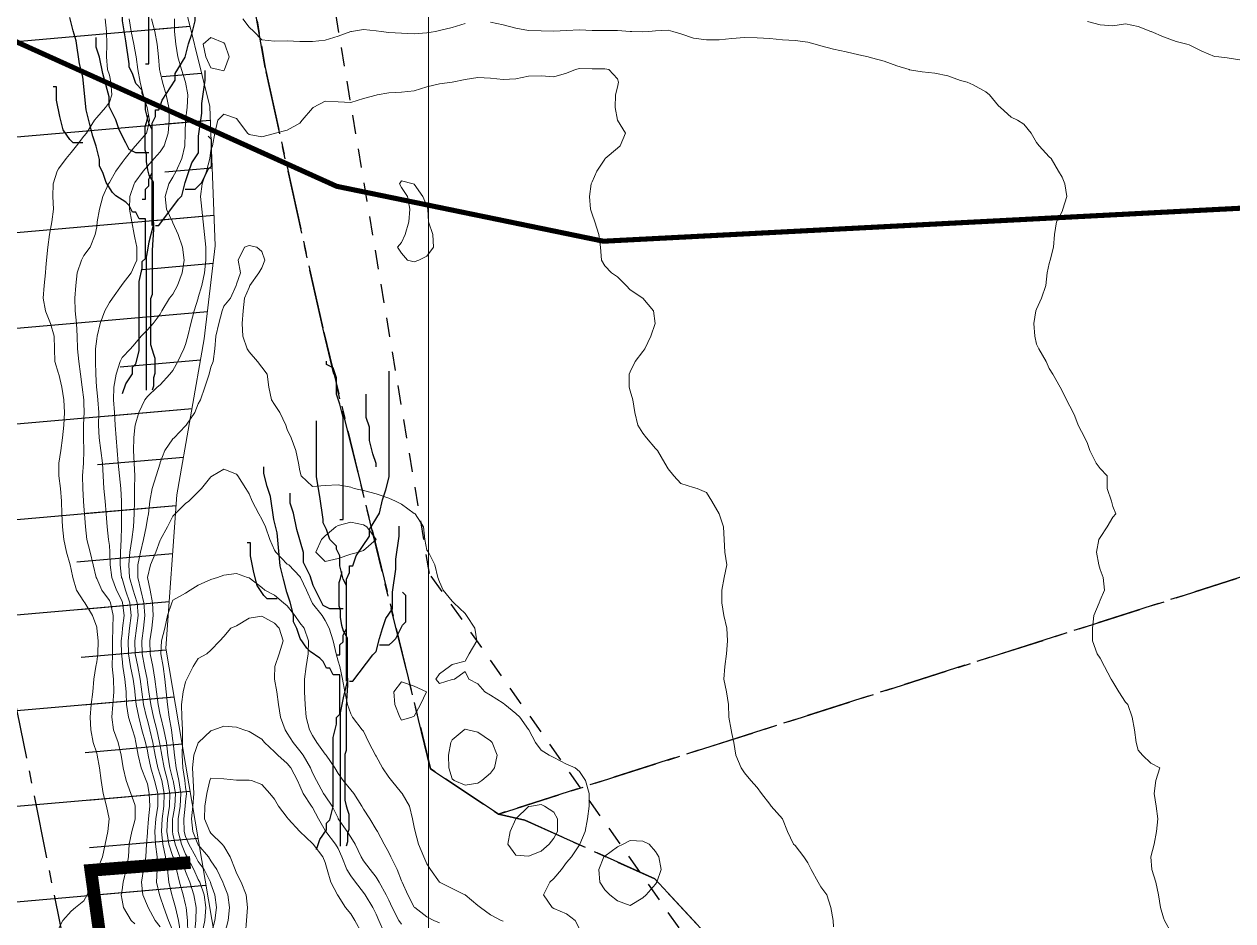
# Model space of a CAD drawing. Header units: centimetres. Extents: x 0 to 642158, y -847 to 649707.
# Drawn here: x 617150.9 to 617198.47, y 621043.23 to 621078.54 of the extents above; entities that cross this region are included whole.
import ezdxf

# ---------------------------------------------------------------- set-up
doc = ezdxf.new("R2010")
doc.units = ezdxf.units.CM
doc.header["$MEASUREMENT"] = 0
doc.linetypes.add('CENTERX2', pattern=[4, 2.5, -0.5, 0.5, -0.5])
doc.linetypes.add('JIS_02_0.7', pattern=[1.35, 0.75, -0.6])
for name, color, linetype, lineweight in [('MEV_environnement_V', 7, 'Continuous', 20), ('MEV_grille', 254, 'Continuous', 9), ('MEV_layout inondation', 5, 'Continuous', 15), ('MEV_schema paysager_V', 7, 'Continuous', 20), ('MEV_vegetal_V', 7, 'Continuous', 25), ('WAL_parcellaire agricole', 7, 'JIS_02_0.7', 25), ('WAL_topographie 0.5', 253, 'Continuous', 20)]:
    doc.layers.add(name, color=color, linetype=linetype, lineweight=lineweight)
doc.layers.add('MEV_schema paysager_Ha', color=7, linetype='Continuous', lineweight=25, transparency=0.13)
doc.layers.add('SPW_parcellaire cadastral', color=7, linetype='CENTERX2', lineweight=25, true_color=0xff0542)
picture_1 = doc.add_image_def('image2.png', size_in_pixel=(6614, 11023))

# ---------------------------------------------------------------- blocks, each defined once
blk = doc.blocks.new('legende vegetal')
at = {"layer": 'MEV_vegetal_V'}
for points in [[(617155.578, 621076.785), (617155.708, 621076.785), (617155.708, 621080.811), (617155.578, 621081.33), (617155.449, 621081.72), (617155.449, 621082.369), (617155.319, 621082.759), (617155.059, 621082.889), (617155.059, 621083.019)], [(617155.449, 621071.459), (617155.578, 621071.459), (617155.578, 621071.849), (617155.708, 621071.979), (617155.708, 621072.238), (617155.839, 621072.499), (617155.839, 621074.447), (617155.968, 621074.706), (617155.968, 621074.966), (617156.098, 621074.966), (617156.228, 621075.356), (617156.748, 621076.135), (617156.748, 621076.395), (617157.138, 621077.044), (617157.268, 621077.564), (617157.397, 621077.954), (617157.527, 621078.473), (617157.527, 621082.629)], [(617155.839, 621070.42), (617155.839, 621074.187), (617155.708, 621074.447), (617155.578, 621074.966), (617155.578, 621075.356), (617155.449, 621075.616), (617155.449, 621075.745), (617155.188, 621076.005), (617155.059, 621076.395), (617154.929, 621076.655), (617154.929, 621076.785), (617154.799, 621077.693), (617154.669, 621078.473), (617154.669, 621080.681)], [(617154.669, 621063.796), (617154.799, 621064.186), (617155.059, 621064.576), (617155.059, 621064.835), (617155.188, 621064.965), (617155.319, 621065.485), (617155.319, 621068.212), (617155.449, 621068.732), (617155.449, 621068.992), (617155.578, 621069.121), (617155.578, 621070.68), (617155.319, 621070.68), (617155.188, 621070.94), (617155.059, 621070.94), (617154.929, 621071.2), (617154.799, 621071.33), (617154.409, 621071.589), (617154.279, 621071.719), (617154.02, 621072.109), (617153.889, 621072.499), (617153.759, 621072.758), (617153.759, 621073.018), (617153.63, 621073.537), (617153.5, 621073.927), (617153.369, 621074.447), (617153.24, 621074.966), (617153.11, 621076.265), (617152.98, 621076.785), (617152.85, 621077.693), (617152.72, 621078.083), (617152.59, 621078.603)], [(617155.708, 621073.278), (617155.188, 621073.278), (617154.929, 621073.407), (617154.799, 621073.667), (617154.539, 621074.187), (617154.409, 621074.576), (617154.149, 621075.096), (617154.149, 621075.486), (617153.889, 621076.395), (617153.759, 621077.044), (617153.63, 621077.434), (617153.63, 621077.824)], [(617155.968, 621070.42), (617156.098, 621070.42), (617156.878, 621071.459), (617157.007, 621071.589), (617157.138, 621072.109), (617157.268, 621072.499), (617157.397, 621072.888), (617157.658, 621073.278), (617157.658, 621073.927), (617157.787, 621074.836), (617157.787, 621075.226), (617157.917, 621076.135), (617157.917, 621076.525)], [(617153.11, 621073.667), (617152.72, 621073.667), (617152.59, 621073.797), (617152.33, 621074.187), (617152.201, 621074.706), (617152.07, 621075.356), (617152.07, 621075.875), (617151.94, 621075.875)], [(617155.612, 621063.931), (617155.612, 621069.173), (617155.667, 621069.446), (617155.722, 621069.773), (617155.886, 621070.429), (617155.886, 621072.121), (617155.722, 621072.394), (617155.667, 621072.612), (617155.612, 621072.94), (617155.612, 621073.213), (617155.558, 621073.377), (617155.558, 621074.305), (617155.612, 621074.469), (617155.667, 621074.687), (617155.667, 621074.742)], [(617157.138, 621071.849), (617157.527, 621071.849), (617157.658, 621071.979), (617157.787, 621072.109), (617158.047, 621072.628), (617158.177, 621072.758), (617158.177, 621073.797), (617158.047, 621073.927)], [(617155.886, 621070.538), (617155.886, 621070.265), (617155.831, 621069.446), (617155.831, 621067.699), (617155.776, 621067.535), (617155.776, 621065.733), (617155.831, 621065.515), (617155.886, 621065.351), (617155.94, 621065.187), (617155.94, 621064.587), (617155.886, 621064.423), (617155.886, 621064.095), (617155.831, 621063.931)], [(617163.22, 621058.835), (617163.35, 621058.835), (617163.35, 621062.861), (617163.22, 621063.38), (617163.09, 621063.77), (617163.09, 621064.419), (617162.96, 621064.809), (617162.7, 621064.939), (617162.7, 621065.069)], [(617163.09, 621053.509), (617163.22, 621053.509), (617163.22, 621053.899), (617163.35, 621054.029), (617163.35, 621054.289), (617163.48, 621054.549), (617163.48, 621056.497), (617163.609, 621056.756), (617163.609, 621057.016), (617163.739, 621057.016), (617163.87, 621057.406), (617164.389, 621058.185), (617164.389, 621058.445), (617164.779, 621059.094), (617164.909, 621059.614), (617165.039, 621060.004), (617165.169, 621060.523), (617165.169, 621064.679)], [(617164.649, 621060.912), (617164.649, 621061.042), (617164.519, 621061.432), (617164.389, 621061.952), (617164.389, 621062.471), (617164.259, 621062.861), (617164.259, 621063.77)], [(617163.48, 621052.47), (617163.48, 621056.237), (617163.35, 621056.497), (617163.22, 621057.016), (617163.22, 621057.406), (617163.09, 621057.666), (617163.09, 621057.795), (617162.83, 621058.055), (617162.7, 621058.445), (617162.57, 621058.705), (617162.57, 621058.835), (617162.44, 621059.744), (617162.31, 621060.523), (617162.31, 621062.731)], [(617162.31, 621045.846), (617162.44, 621046.236), (617162.7, 621046.626), (617162.7, 621046.886), (617162.83, 621047.015), (617162.96, 621047.535), (617162.96, 621050.262), (617163.09, 621050.782), (617163.09, 621051.042), (617163.22, 621051.172), (617163.22, 621052.73), (617162.96, 621052.73), (617162.83, 621052.99), (617162.7, 621052.99), (617162.57, 621053.25), (617162.44, 621053.38), (617162.051, 621053.639), (617161.92, 621053.769), (617161.661, 621054.159), (617161.531, 621054.549), (617161.4, 621054.808), (617161.4, 621055.068), (617161.271, 621055.587), (617161.141, 621055.977), (617161.011, 621056.497), (617160.881, 621057.016), (617160.751, 621058.315), (617160.621, 621058.835), (617160.491, 621059.744), (617160.361, 621060.133), (617160.232, 621060.653), (617160.232, 621060.912)], [(617163.35, 621055.328), (617162.83, 621055.328), (617162.57, 621055.458), (617162.44, 621055.717), (617162.18, 621056.237), (617162.051, 621056.626), (617161.79, 621057.146), (617161.79, 621057.536), (617161.531, 621058.445), (617161.4, 621059.094), (617161.271, 621059.484), (617161.271, 621059.874)], [(617163.609, 621052.47), (617163.739, 621052.47), (617164.519, 621053.509), (617164.649, 621053.639), (617164.779, 621054.159), (617164.909, 621054.549), (617165.039, 621054.938), (617165.299, 621055.328), (617165.299, 621055.977), (617165.428, 621056.886), (617165.428, 621057.276), (617165.558, 621058.185), (617165.558, 621058.575)], [(617160.751, 621055.717), (617160.361, 621055.717), (617160.232, 621055.847), (617159.971, 621056.237), (617159.842, 621056.756), (617159.712, 621057.406), (617159.712, 621057.925), (617159.581, 621057.925)], [(617163.253, 621045.982), (617163.253, 621051.223), (617163.308, 621051.496), (617163.363, 621051.824), (617163.527, 621052.479), (617163.527, 621054.171), (617163.363, 621054.444), (617163.308, 621054.663), (617163.253, 621054.99), (617163.253, 621055.263), (617163.199, 621055.427), (617163.199, 621056.355), (617163.253, 621056.519), (617163.308, 621056.737), (617163.308, 621056.792)], [(617164.779, 621053.899), (617165.169, 621053.899), (617165.299, 621054.029), (617165.428, 621054.159), (617165.689, 621054.678), (617165.818, 621054.808), (617165.818, 621055.847), (617165.689, 621055.977)], [(617163.527, 621052.588), (617163.527, 621052.315), (617163.472, 621051.496), (617163.472, 621049.749), (617163.418, 621049.585), (617163.418, 621047.783), (617163.472, 621047.565), (617163.527, 621047.401), (617163.581, 621047.237), (617163.581, 621046.637), (617163.527, 621046.473), (617163.527, 621046.145), (617163.472, 621045.982)]]:
    blk.add_lwpolyline(points, dxfattribs=at)
blk = doc.blocks.new('*U112')
at = {"layer": 'MEV_grille', "transparency": 33554687}
blk.add_lwpolyline([(0, 1825.476), (0, -1825.476)], dxfattribs=at)
blk = doc.blocks.new('*U113')
at = {"layer": 'MEV_grille', "color": 0, "linetype": 'ByBlock', "lineweight": -2, "transparency": 16777216}
blk.add_blockref('*U112', (1800, 0), dxfattribs=at)

msp = doc.modelspace()

# ---------------------------------------------------------------- hatches: boundary and pattern name
at = {"layer": 'MEV_schema paysager_Ha', "transparency": 33554687}
h = msp.add_hatch(dxfattribs=at)
h.set_pattern_fill('ANSI31', color=60, scale=30, angle=320)
h.paths.add_polyline_path([(617169.617, 620973.194), (617165.143, 620997.552), (617163.049, 621011.729), (617162.573, 621023.432), (617161.336, 621028.189), (617160.67, 621031.995), (617159.432, 621036.467), (617156.475, 621053.969), (617156.906, 621060.001), (617157.984, 621066.14), (617158.414, 621069.802), (617158.199, 621075.295), (617157.014, 621080.142), (617155.505, 621084.988), (617154.751, 621088.973), (617151.842, 621094.789), (617149.148, 621099.205), (617146.994, 621101.252), (617145.377, 621102.544), (617143.546, 621103.621), (617141.391, 621107.391), (617140.307, 621121.334), (617138.581, 621134.515), (617137.596, 621148.681), (617137.947, 621158.301), (617138.342, 621166.601), (617137.255, 621176.482), (617136.069, 621187.153), (617134.618, 621206.801), (617133.841, 621215.056), (617132.235, 621238.569), (617131.105, 621276.162), (617130.662, 621320.72), (617129.383, 621365.826), (617128.171, 621391.821), (617126.408, 621441.701), (617124.527, 621449.888), (617124.527, 621453.399), (617124.884, 621455.482), (617126.075, 621456.85), (617127.265, 621458.873), (617127.265, 621461.254), (617125.649, 621473.672), (617125.524, 621482.896), (617125.025, 621497.979), (617124.776, 621519.544), (617124.92, 621540.094), (617125.983, 621565.584), (617126.337, 621580.453), (617126.163, 621598.374), (617127.186, 621608.874), (617130.532, 621615.192), (617131.834, 621617.887), (617134.298, 621627.22), (617135.042, 621631.96), (617135.135, 621640.047), (617136.158, 621649.713), (617136.911, 621670.5), (617129.26, 621649.205), (617124.61, 621628.36), (617120.259, 621606.016), (617117.259, 621583.371), (617115.237, 621541.083), (617114.562, 621520.401), (617115.536, 621487.717), (617112.094, 621474.528), (617111.291, 621462.83), (617115.078, 621434.173), (617114.685, 621412.686), (617116.517, 621383.817), (617118.213, 621359.713), (617121.633, 621297.519), (617122.293, 621280.379), (617124.809, 621252.783), (617126.661, 621222.595), (617125.403, 621211.007), (617126.795, 621190.875), (617128.52, 621169.158), (617130.485, 621161.793), (617131.444, 621155.186), (617130.649, 621150.827), (617132.125, 621142.753), (617132.79, 621125.456), (617134.954, 621111.319), (617137.702, 621098.468), (617139.749, 621087.381), (617141.795, 621083.246), (617143.417, 621082.42), (617144.557, 621081.575), (617145.493, 621080.194), (617145.463, 621077.083), (617144.023, 621074.463), (617144.278, 621071.03), (617145.295, 621066.579), (617147.455, 621053.531), (617147.76, 621048.137), (617148.575, 621044.067), (617151.222, 621037.452), (617151.12, 621031.956), (617151.633, 621023.148), (617154.427, 621011.658), (617158.897, 620988.919), (617162.537, 620970.568), (617168.729, 620939.186), (617182.921, 620879.156), (617188.263, 620855.446), (617193.71, 620854.003), (617187.498, 620892.108), (617176.811, 620939.879)])
h = msp.add_hatch(dxfattribs=at)
h.set_pattern_fill('ANSI31', color=60, scale=15, angle=320)
h.paths.add_polyline_path([(617169.617, 620973.194), (617165.143, 620997.552), (617163.049, 621011.729), (617162.573, 621023.432), (617161.336, 621028.189), (617160.67, 621031.995), (617159.432, 621036.467), (617156.475, 621053.969), (617156.906, 621060.001), (617157.984, 621066.14), (617158.414, 621069.802), (617158.199, 621075.295), (617157.014, 621080.142), (617155.505, 621084.988), (617154.751, 621088.973), (617151.842, 621094.789), (617149.148, 621099.205), (617146.994, 621101.252), (617145.377, 621102.544), (617143.546, 621103.621), (617141.391, 621107.391), (617140.307, 621121.334), (617138.581, 621134.515), (617137.596, 621148.681), (617137.947, 621158.301), (617138.342, 621166.601), (617137.255, 621176.482), (617136.069, 621187.153), (617134.618, 621206.801), (617133.841, 621215.056), (617132.235, 621238.569), (617131.105, 621276.162), (617130.662, 621320.72), (617129.383, 621365.826), (617128.171, 621391.821), (617126.408, 621441.701), (617124.527, 621449.888), (617124.527, 621453.399), (617124.884, 621455.482), (617126.075, 621456.85), (617127.265, 621458.873), (617127.265, 621461.254), (617125.649, 621473.672), (617125.524, 621482.896), (617125.025, 621497.979), (617124.776, 621519.544), (617124.92, 621540.094), (617125.983, 621565.584), (617126.337, 621580.453), (617126.163, 621598.374), (617127.186, 621608.874), (617130.532, 621615.192), (617131.834, 621617.887), (617134.298, 621627.22), (617135.042, 621631.96), (617135.135, 621640.047), (617136.158, 621649.713), (617136.911, 621670.5), (617132.957, 621648.368), (617129.989, 621627.895), (617123.162, 621605.493), (617122.123, 621583.834), (617121.418, 621540.656), (617120.578, 621519.454), (617120.8, 621487.646), (617120.576, 621474.663), (617119.681, 621463.134), (617121.439, 621434.424), (617121.208, 621413.2), (617123.756, 621383.971), (617124.633, 621359.105), (617126.907, 621297.599), (617127.217, 621280.099), (617128.476, 621252.652), (617130.286, 621222.294), (617130.788, 621212.114), (617133.595, 621189.8), (617133.864, 621168.997), (617134.545, 621163.04), (617136.407, 621155.367), (617136.033, 621153.22), (617137.061, 621150.231), (617136.705, 621143.134), (617138.509, 621125.82), (617138.985, 621114.157), (617141.16, 621102.299), (617147.01, 621090.064), (617151.616, 621087.22), (617153.107, 621084.646), (617154.311, 621082.965), (617155.38, 621081.272), (617156.272, 621077.352), (617156.539, 621073.164), (617152.956, 621057.576), (617153.92, 621035.982), (617159.694, 621019.068), (617160.419, 620997.657), (617177.679, 620920.157), (617193.56, 620854.923), (617187.498, 620892.108)])

# ---------------------------------------------------------------- linework, layer by layer
at = {"layer": 'MEV_environnement_V', "const_width": 0.5}
msp.add_lwpolyline([(617157.443, 621045.529), (617153.52, 621045.219), (617155.585, 621030.256), (617160.953, 621030.875)], dxfattribs=at)
at = {"layer": 'MEV_layout inondation', "const_width": 0.2}
msp.add_lwpolyline([(616805.513, 621043.508), (616905.775, 621054.403), (616926.218, 621056.194), (617038.256, 621081.755), (617058.189, 621088.219), (617087.251, 621091.263), (617092.888, 621091.636), (617110.876, 621087.3), (617135.893, 621084.476), (617163.198, 621072.152), (617173.701, 621069.99), (617233.162, 621073.07), (617279.62, 621037.923)], dxfattribs=at)
at = {"layer": 'MEV_schema paysager_V', "color": 7, "true_color": 0xffffff}
msp.add_lwpolyline([(617169.617, 620973.194), (617165.143, 620997.552), (617163.049, 621011.729), (617162.573, 621023.432), (617161.336, 621028.189), (617160.67, 621031.995), (617159.432, 621036.467), (617156.475, 621053.969), (617156.906, 621060.001), (617157.984, 621066.14), (617158.414, 621069.802), (617158.199, 621075.295), (617157.014, 621080.142), (617155.505, 621084.988), (617154.751, 621088.973), (617151.842, 621094.789), (617149.148, 621099.205), (617146.994, 621101.252), (617145.377, 621102.544), (617143.546, 621103.621), (617141.391, 621107.391), (617140.307, 621121.334), (617138.581, 621134.515)], dxfattribs=at)
at = {"layer": 'SPW_parcellaire cadastral'}
for points in [[(617241.275, 621070.317), (617169.567, 621047.434), (617166.894, 621049.214), (617162.686, 621066.403), (617160.38, 621076.829), (617156.839, 621097.39), (617148.682, 621109.262), (617140.291, 621148.374), (617133.725, 621215.689), (617201.035, 621235.28), (617206.182, 621236.778), (617209.847, 621217.085), (617219.866, 621163.255), (617220.777, 621158.785), (617223.168, 621146.016), (617230.543, 621107.747), (617231.474, 621096.827), (617231.832, 621092.068), (617237.43, 621089.618), (617241.275, 621070.317)], [(617167.025, 621022.532), (617157.998, 621018.267), (617152.584, 621041.787), (617140.914, 621099.632), (617134.675, 621146.597), (617140.291, 621148.374), (617148.682, 621109.262), (617156.839, 621097.39), (617160.38, 621076.829), (617162.686, 621066.403), (617166.894, 621049.214), (617169.567, 621047.434), (617170.605, 621047.194), (617175.726, 621044.879), (617177.873, 621042.565), (617179.433, 621040.006), (617180.083, 621036.101), (617176.672, 621027.88), (617167.025, 621022.532)], [(617241.275, 621070.317), (617280.13, 620882.72), (617280.432, 620881.446), (617281.442, 620877.166), (617193.589, 620834.551), (617195.609, 620842.354), (617187.498, 620892.108), (617169.495, 620968.06), (617157.998, 621018.267), (617167.025, 621022.532), (617176.672, 621027.88), (617180.083, 621036.101), (617179.433, 621040.006), (617177.873, 621042.565), (617175.726, 621044.879), (617170.605, 621047.194), (617169.567, 621047.434), (617241.275, 621070.317)]]:
    msp.add_lwpolyline(points, dxfattribs=at)
at = {"layer": 'WAL_parcellaire agricole'}
msp.add_lwpolyline([(617162.989, 621080), (617224.114, 621083.582), (617235.553, 621081.796), (617243.404, 621078.126), (617246.13, 621076.604), (617241.847, 621073.918), (617239.848, 621067.418), (617278.187, 620880.011), (617223.873, 620853.918), (617197.875, 620841.915), (617191.536, 620886.581), (617200.368, 620901.915), (617203.699, 620913.915), (617198.198, 620922.414), (617191.865, 620924.08), (617188.697, 620939.413), (617176.811, 620939.879), (617163.873, 621009.697), (617170.861, 621017.803), (617179.796, 621028.171), (617179.795, 621038.537), (617166.85, 621056.909), (617162.989, 621080)], dxfattribs=at)
at = {"layer": 'WAL_topographie 0.5'}
for points in [[(617152.25, 621042.92), (617152.415, 621043.25), (617152.75, 621043.614), (617152.91, 621043.75), (617153.25, 621044.023), (617153.376, 621044.25), (617153.568, 621044.75), (617153.75, 621045.159), (617153.781, 621045.25), (617153.974, 621045.75), (617154.087, 621046.25), (617154.184, 621046.75), (617154.238, 621047.25), (617154.135, 621047.75), (617154.005, 621048.25), (617153.931, 621048.75), (617153.861, 621049.25), (617153.77, 621049.75), (617153.75, 621049.827), (617153.615, 621050.25), (617153.514, 621050.75), (617153.496, 621051.25), (617153.537, 621051.75), (617153.597, 621052.25), (617153.644, 621052.75), (617153.712, 621053.25), (617153.75, 621053.424), (617153.789, 621053.75), (617153.806, 621054.25), (617153.758, 621054.75), (617153.75, 621054.79), (617153.589, 621055.25), (617153.29, 621055.75), (617153.25, 621055.809), (617152.96, 621056.25), (617152.813, 621056.75), (617152.75, 621057.068), (617152.707, 621057.25), (617152.565, 621057.75), (617152.46, 621058.25), (617152.399, 621058.75), (617152.376, 621059.25), (617152.369, 621059.75), (617152.322, 621060.25), (617152.262, 621060.75), (617152.259, 621061.25), (617152.333, 621061.75), (617152.41, 621062.25), (617152.451, 621062.75), (617152.477, 621063.25), (617152.458, 621063.75), (617152.38, 621064.25), (617152.257, 621064.75), (617152.25, 621064.783), (617152.107, 621065.25), (617152.088, 621065.75), (617152.075, 621066.25), (617151.935, 621066.75), (617151.75, 621067.21), (617151.732, 621067.25), (617151.65, 621067.75), (617151.683, 621068.25), (617151.736, 621068.75), (617151.75, 621068.95), (617151.77, 621069.25), (617151.821, 621069.75), (617151.889, 621070.25), (617151.98, 621070.75), (617152.049, 621071.25), (617152.024, 621071.75), (617152.037, 621072.25), (617152.194, 621072.75), (617152.25, 621072.838), (617152.547, 621073.25), (617152.75, 621073.482), (617152.96, 621073.75), (617153.25, 621074.125), (617153.344, 621074.25), (617153.661, 621074.75), (617153.75, 621074.859), (617154.103, 621075.25), (617154.25, 621075.462), (617154.345, 621075.75), (617154.305, 621076.25), (617154.25, 621076.523), (617154.182, 621076.75), (617154.143, 621077.25), (617154.155, 621077.75), (617154.142, 621078.25), (617154.086, 621078.75)], [(617155.25, 621043.111), (617155.107, 621043.25), (617154.804, 621043.75), (617154.75, 621044.043), (617154.713, 621044.25), (617154.75, 621044.451), (617154.792, 621044.75), (617154.916, 621045.25), (617155, 621045.75), (617155.034, 621046.25), (617155.13, 621046.75), (617155.25, 621047.182), (617155.262, 621047.25), (617155.261, 621047.75), (617155.25, 621047.805), (617155.095, 621048.25), (617154.907, 621048.75), (617154.79, 621049.25), (617154.75, 621049.508), (617154.714, 621049.75), (617154.593, 621050.25), (617154.415, 621050.75), (617154.344, 621051.25), (617154.384, 621051.75), (617154.427, 621052.25), (617154.406, 621052.75), (617154.366, 621053.25), (617154.368, 621053.75), (617154.372, 621054.25), (617154.386, 621054.75), (617154.4, 621055.25), (617154.29, 621055.75), (617154.25, 621055.838), (617153.952, 621056.25), (617153.75, 621056.711), (617153.731, 621056.75), (617153.617, 621057.25), (617153.495, 621057.75), (617153.365, 621058.25), (617153.313, 621058.75), (617153.277, 621059.25), (617153.25, 621059.558), (617153.234, 621059.75), (617153.201, 621060.25), (617153.194, 621060.75), (617153.23, 621061.25), (617153.245, 621061.75), (617153.225, 621062.25), (617153.232, 621062.75), (617153.25, 621063.018), (617153.263, 621063.25), (617153.25, 621063.63), (617153.245, 621063.75), (617153.174, 621064.25), (617153.114, 621064.75), (617153.045, 621065.25), (617152.995, 621065.75), (617152.983, 621066.25), (617152.954, 621066.75), (617152.899, 621067.25), (617152.893, 621067.75), (617152.935, 621068.25), (617152.988, 621068.75), (617153.156, 621069.25), (617153.25, 621069.424), (617153.489, 621069.75), (617153.695, 621070.25), (617153.75, 621070.563), (617153.775, 621070.75), (617153.86, 621071.25), (617153.997, 621071.75), (617154.216, 621072.25), (617154.25, 621072.301), (617154.499, 621072.75), (617154.75, 621073.093), (617154.867, 621073.25), (617155.25, 621073.715), (617155.283, 621073.75), (617155.706, 621074.25), (617155.75, 621074.389), (617155.823, 621074.75), (617155.75, 621075.172), (617155.732, 621075.25), (617155.581, 621075.75), (617155.462, 621076.25), (617155.373, 621076.75), (617155.298, 621077.25), (617155.25, 621077.528), (617155.21, 621077.75), (617155.113, 621078.25), (617155.034, 621078.75)], [(617156.25, 621042.991), (617156.05, 621043.25), (617155.774, 621043.75), (617155.75, 621043.815), (617155.564, 621044.25), (617155.514, 621044.75), (617155.588, 621045.25), (617155.684, 621045.75), (617155.715, 621046.25), (617155.75, 621046.691), (617155.752, 621046.75), (617155.796, 621047.25), (617155.839, 621047.75), (617155.822, 621048.25), (617155.75, 621048.62), (617155.701, 621048.75), (617155.504, 621049.25), (617155.382, 621049.75), (617155.294, 621050.25), (617155.25, 621050.467), (617155.154, 621050.75), (617154.998, 621051.25), (617154.926, 621051.75), (617154.907, 621052.25), (617154.863, 621052.75), (617154.779, 621053.25), (617154.75, 621053.541), (617154.725, 621053.75), (617154.716, 621054.25), (617154.75, 621054.538), (617154.77, 621054.75), (617154.827, 621055.25), (617154.77, 621055.75), (617154.75, 621055.811), (617154.525, 621056.25), (617154.341, 621056.75), (617154.285, 621057.25), (617154.269, 621057.75), (617154.25, 621058.007), (617154.218, 621058.25), (617154.161, 621058.75), (617154.125, 621059.25), (617154.078, 621059.75), (617154.034, 621060.25), (617154.01, 621060.75), (617153.98, 621061.25), (617153.919, 621061.75), (617153.845, 621062.25), (617153.822, 621062.75), (617153.83, 621063.25), (617153.797, 621063.75), (617153.75, 621064.152), (617153.739, 621064.25), (617153.713, 621064.75), (617153.7, 621065.25), (617153.704, 621065.75), (617153.75, 621066.142), (617153.77, 621066.25), (617153.887, 621066.75), (617154.071, 621067.25), (617154.25, 621067.582), (617154.376, 621067.75), (617154.723, 621068.25), (617154.75, 621068.283), (617155.102, 621068.75), (617155.25, 621069.079), (617155.327, 621069.25), (617155.331, 621069.75), (617155.25, 621070.117), (617155.229, 621070.25), (617155.129, 621070.75), (617155.045, 621071.25), (617155.058, 621071.75), (617155.22, 621072.25), (617155.25, 621072.299), (617155.583, 621072.75), (617155.75, 621072.948), (617156.015, 621073.25), (617156.25, 621073.511), (617156.403, 621073.75), (617156.562, 621074.25), (617156.6, 621074.75), (617156.586, 621075.25), (617156.49, 621075.75), (617156.342, 621076.25), (617156.25, 621076.645), (617156.227, 621076.75), (617156.179, 621077.25), (617156.132, 621077.75), (617156.036, 621078.25), (617155.907, 621078.75)], [(617156.75, 621042.843), (617156.58, 621043.25), (617156.389, 621043.75), (617156.25, 621044.178), (617156.22, 621044.25), (617156.106, 621044.75), (617156.128, 621045.25), (617156.131, 621045.75), (617156.061, 621046.25), (617156.033, 621046.75), (617156.078, 621047.25), (617156.154, 621047.75), (617156.155, 621048.25), (617156.028, 621048.75), (617155.888, 621049.25), (617155.783, 621049.75), (617155.75, 621049.925), (617155.666, 621050.25), (617155.533, 621050.75), (617155.403, 621051.25), (617155.304, 621051.75), (617155.254, 621052.25), (617155.25, 621052.289), (617155.192, 621052.75), (617155.079, 621053.25), (617154.999, 621053.75), (617154.987, 621054.25), (617155.047, 621054.75), (617155.113, 621055.25), (617155.057, 621055.75), (617154.891, 621056.25), (617154.75, 621056.71), (617154.733, 621056.75), (617154.671, 621057.25), (617154.688, 621057.75), (617154.713, 621058.25), (617154.729, 621058.75), (617154.733, 621059.25), (617154.723, 621059.75), (617154.697, 621060.25), (617154.654, 621060.75), (617154.598, 621061.25), (617154.551, 621061.75), (617154.511, 621062.25), (617154.48, 621062.75), (617154.448, 621063.25), (617154.414, 621063.75), (617154.43, 621064.25), (617154.521, 621064.75), (617154.676, 621065.25), (617154.75, 621065.412), (617155.081, 621065.75), (617155.25, 621065.953), (617155.507, 621066.25), (617155.75, 621066.502), (617155.979, 621066.75), (617156.25, 621067.115), (617156.32, 621067.25), (617156.616, 621067.75), (617156.75, 621067.91), (617156.932, 621068.25), (617157.113, 621068.75), (617157.193, 621069.25), (617157.131, 621069.75), (617156.952, 621070.25), (617156.75, 621070.72), (617156.733, 621070.75), (617156.504, 621071.25), (617156.446, 621071.75), (617156.588, 621072.25), (617156.75, 621072.514), (617156.873, 621072.75), (617157.107, 621073.25), (617157.216, 621073.75), (617157.234, 621074.25), (617157.249, 621074.75), (617157.25, 621074.759), (617157.31, 621075.25), (617157.334, 621075.75), (617157.25, 621076.25), (617157.25, 621076.25), (617157.089, 621076.75), (617156.951, 621077.25), (617156.86, 621077.75), (617156.815, 621078.25), (617156.818, 621078.75)], [(617159.507, 621078.75), (617159.75, 621078.415), (617159.931, 621078.25), (617160.25, 621077.925), (617160.75, 621077.863), (617161.25, 621077.884), (617161.75, 621077.849), (617162.25, 621077.849), (617162.75, 621077.9), (617163.25, 621078.062), (617163.75, 621078.245), (617163.781, 621078.25), (617164.25, 621078.329), (617164.75, 621078.278), (617164.95, 621078.25), (617165.25, 621078.211), (617165.75, 621078.182), (617166.25, 621078.161), (617166.75, 621078.189), (617167.083, 621078.25), (617167.25, 621078.283), (617167.75, 621078.407), (617168.25, 621078.559)], [(617169.25, 621078.616), (617169.75, 621078.511), (617170.25, 621078.373), (617170.75, 621078.291), (617171.25, 621078.272), (617171.75, 621078.259), (617172.25, 621078.291), (617172.75, 621078.308), (617173.25, 621078.291), (617173.75, 621078.289), (617174.25, 621078.281), (617174.75, 621078.253), (617174.821, 621078.25), (617175.25, 621078.233), (617175.481, 621078.25), (617175.75, 621078.27), (617176.25, 621078.294), (617176.436, 621078.25), (617176.75, 621078.161), (617177.25, 621077.98), (617177.75, 621077.915), (617178.25, 621077.921), (617178.75, 621077.973), (617179.25, 621078.015), (617179.75, 621078.003), (617180.25, 621077.97), (617180.75, 621077.924), (617181.25, 621077.889), (617181.75, 621077.824), (617182.027, 621077.75), (617182.25, 621077.682), (617182.75, 621077.549), (617183.25, 621077.444), (617183.75, 621077.328), (617184.12, 621077.25), (617184.25, 621077.215), (617184.75, 621077.08), (617185.25, 621076.894), (617185.732, 621076.75), (617185.75, 621076.744), (617186.25, 621076.66), (617186.75, 621076.604), (617187.25, 621076.502), (617187.75, 621076.315), (617188.021, 621076.25), (617188.25, 621076.146), (617188.75, 621075.868), (617188.901, 621075.75), (617189.25, 621075.322), (617189.333, 621075.25), (617189.75, 621074.871), (617190, 621074.75), (617190.25, 621074.596), (617190.531, 621074.25), (617190.75, 621073.882), (617190.85, 621073.75), (617191.25, 621073.315), (617191.318, 621073.25), (617191.612, 621072.75), (617191.75, 621072.515), (617191.865, 621072.25), (617191.943, 621071.75), (617191.788, 621071.25), (617191.75, 621071.162), (617191.538, 621070.75), (617191.457, 621070.25), (617191.417, 621069.75), (617191.286, 621069.25), (617191.25, 621069.107), (617191.164, 621068.75), (617191.114, 621068.25), (617190.941, 621067.75), (617190.75, 621067.317), (617190.724, 621067.25), (617190.642, 621066.75), (617190.674, 621066.25), (617190.75, 621065.938), (617190.838, 621065.75), (617191.125, 621065.25), (617191.25, 621064.972), (617191.393, 621064.75), (617191.671, 621064.25), (617191.75, 621064.1), (617191.925, 621063.75), (617192.187, 621063.25), (617192.25, 621063.1), (617192.385, 621062.75), (617192.645, 621062.25), (617192.75, 621062.028), (617192.843, 621061.75), (617193.091, 621061.25), (617193.25, 621061.044), (617193.528, 621060.75), (617193.53, 621060.25), (617193.694, 621059.75), (617193.75, 621059.55), (617193.865, 621059.25), (617193.75, 621059.125), (617193.525, 621058.75), (617193.25, 621058.327), (617193.2, 621058.25), (617193.102, 621057.75), (617193.2, 621057.25), (617193.25, 621057.062), (617193.369, 621056.75), (617193.417, 621056.25), (617193.25, 621055.861), (617193.206, 621055.75), (617193, 621055.25), (617192.944, 621054.75), (617192.947, 621054.25), (617193.129, 621053.75), (617193.25, 621053.576), (617193.428, 621053.25), (617193.684, 621052.75), (617193.75, 621052.636), (617193.993, 621052.25), (617194.25, 621051.841), (617194.341, 621051.75), (617194.515, 621051.25), (617194.605, 621050.75), (617194.675, 621050.25), (617194.75, 621049.95), (617194.917, 621049.75), (617195.25, 621049.442), (617195.607, 621049.25), (617195.437, 621048.75), (617195.371, 621048.25), (617195.45, 621047.75), (617195.516, 621047.25), (617195.474, 621046.75), (617195.379, 621046.25), (617195.25, 621045.75), (617195.292, 621045.25), (617195.44, 621044.75), (617195.55, 621044.25), (617195.625, 621043.75), (617195.75, 621043.35), (617195.786, 621043.25), (617196.054, 621042.75)], [(617192.75, 621078.645), (617193.25, 621078.506), (617193.75, 621078.473), (617194.25, 621078.553), (617194.75, 621078.451), (617195.25, 621078.252), (617195.26, 621078.25), (617195.75, 621078.042), (617196.25, 621077.85), (617196.661, 621077.75), (617196.75, 621077.72), (617197.25, 621077.472), (617197.75, 621077.264), (617197.917, 621077.25), (617198.25, 621077.213), (617198.75, 621077.129)], [(617158.788, 621076.75), (617158.75, 621076.695), (617158.536, 621076.75), (617158.25, 621076.823), (617158.042, 621077.25), (617157.947, 621077.75), (617158.25, 621078.01), (617158.75, 621077.801), (617158.798, 621077.75), (617158.963, 621077.25), (617158.788, 621076.75)], [(617157.055, 621042.75), (617156.974, 621043.25), (617156.854, 621043.75), (617156.75, 621044.124), (617156.71, 621044.25), (617156.593, 621044.75), (617156.541, 621045.25), (617156.463, 621045.75), (617156.353, 621046.25), (617156.299, 621046.75), (617156.33, 621047.25), (617156.398, 621047.75), (617156.409, 621048.25), (617156.309, 621048.75), (617156.25, 621048.972), (617156.161, 621049.25), (617156.052, 621049.75), (617155.958, 621050.25), (617155.845, 621050.75), (617155.75, 621051.129), (617155.715, 621051.25), (617155.596, 621051.75), (617155.525, 621052.25), (617155.468, 621052.75), (617155.367, 621053.25), (617155.267, 621053.75), (617155.25, 621054.25), (617155.322, 621054.75), (617155.384, 621055.25), (617155.338, 621055.75), (617155.25, 621056.039), (617155.181, 621056.25), (617155.042, 621056.75), (617155.011, 621057.25), (617155.058, 621057.75), (617155.132, 621058.25), (617155.196, 621058.75), (617155.23, 621059.25), (617155.237, 621059.75), (617155.243, 621060.25), (617155.25, 621060.75), (617155.224, 621061.25), (617155.199, 621061.75), (617155.211, 621062.25), (617155.25, 621062.656), (617155.269, 621062.75), (617155.404, 621063.25), (617155.64, 621063.75), (617155.75, 621063.881), (617156.135, 621064.25), (617156.25, 621064.34), (617156.629, 621064.75), (617156.75, 621064.904), (617156.951, 621065.25), (617157.18, 621065.75), (617157.25, 621065.928), (617157.334, 621066.25), (617157.457, 621066.75), (617157.587, 621067.25), (617157.743, 621067.75), (617157.75, 621067.774), (617157.886, 621068.25), (617157.993, 621068.75), (617158.051, 621069.25), (617158.049, 621069.75), (617157.997, 621070.25), (617157.937, 621070.75), (617157.893, 621071.25), (617157.843, 621071.75), (617157.896, 621072.25), (617158.075, 621072.75), (617158.203, 621073.25), (617158.25, 621073.574), (617158.304, 621073.75), (617158.402, 621074.25), (617158.52, 621074.75), (617158.75, 621074.997), (617159.25, 621074.82), (617159.308, 621074.75), (617159.69, 621074.25), (617159.75, 621074.192), (617160.25, 621074.098), (617160.75, 621074.238), (617160.792, 621074.25), (617161.25, 621074.363), (617161.75, 621074.638), (617161.841, 621074.75), (617162.25, 621075.234), (617162.271, 621075.25), (617162.75, 621075.5), (617163.25, 621075.472), (617163.75, 621075.449), (617164.25, 621075.615), (617164.75, 621075.744), (617164.785, 621075.75), (617165.25, 621075.839), (617165.75, 621075.861), (617166.25, 621075.908), (617166.75, 621076.07), (617167.25, 621076.185), (617167.75, 621076.25), (617167.75, 621076.25), (617168.25, 621076.359), (617168.75, 621076.435), (617169.25, 621076.415), (617169.75, 621076.355), (617170.25, 621076.389), (617170.75, 621076.494), (617171.25, 621076.503), (617171.75, 621076.458), (617172.25, 621076.61), (617172.601, 621076.75), (617172.75, 621076.789), (617173.25, 621076.778), (617173.75, 621076.777), (617173.909, 621076.75), (617174.25, 621076.382), (617174.296, 621076.25), (617174.25, 621076.058), (617174.175, 621075.75), (617174.162, 621075.25), (617174.25, 621074.75), (617174.25, 621074.75), (617174.561, 621074.25), (617174.363, 621073.75), (617174.25, 621073.648), (617173.764, 621073.25), (617173.75, 621073.224), (617173.44, 621072.75), (617173.25, 621072.327), (617173.22, 621072.25), (617173.156, 621071.75), (617173.193, 621071.25), (617173.25, 621071.05), (617173.361, 621070.75), (617173.513, 621070.25), (617173.587, 621069.75), (617173.625, 621069.25), (617173.75, 621069.025), (617174.012, 621068.75), (617174.25, 621068.583), (617174.595, 621068.25), (617174.75, 621068.07), (617175.25, 621067.75), (617175.25, 621067.75), (617175.67, 621067.25), (617175.732, 621066.75), (617175.568, 621066.25), (617175.324, 621065.75), (617175.25, 621065.646), (617174.953, 621065.25), (617174.75, 621064.844), (617174.714, 621064.75), (617174.713, 621064.25), (617174.75, 621064.1), (617174.853, 621063.75), (617174.931, 621063.25), (617175.05, 621062.75), (617175.25, 621062.43), (617175.4, 621062.25), (617175.75, 621061.83), (617175.833, 621061.75), (617176.114, 621061.25), (617176.25, 621061.025), (617176.47, 621060.75), (617176.75, 621060.446), (617177.25, 621060.298), (617177.393, 621060.25), (617177.75, 621060.094), (617177.962, 621059.75), (617178.25, 621059.25), (617178.25, 621059.25), (617178.422, 621058.75), (617178.446, 621058.25), (617178.479, 621057.75), (617178.562, 621057.25), (617178.45, 621056.75), (617178.364, 621056.25), (617178.363, 621055.75), (617178.437, 621055.25), (617178.56, 621054.75), (617178.583, 621054.25), (617178.547, 621053.75), (617178.477, 621053.25), (617178.444, 621052.75), (617178.544, 621052.25), (617178.617, 621051.75), (617178.628, 621051.25), (617178.72, 621050.75), (617178.75, 621050.607), (617178.836, 621050.25), (617178.905, 621049.75), (617179.121, 621049.25), (617179.25, 621049.06), (617179.5, 621048.75), (617179.75, 621048.479), (617179.917, 621048.25), (617180.25, 621047.827), (617180.304, 621047.75), (617180.75, 621047.25), (617180.75, 621047.25), (617180.944, 621046.75), (617181.185, 621046.25), (617181.25, 621046.203), (617181.587, 621045.75), (617181.75, 621045.509), (617181.871, 621045.25), (617182.156, 621044.75), (617182.25, 621044.569), (617182.488, 621044.25), (617182.651, 621043.75), (617182.742, 621043.25), (617182.75, 621043)], [(617166.437, 621069.25), (617166.25, 621069.174), (617165.987, 621069.25), (617165.75, 621069.521), (617165.593, 621069.75), (617165.75, 621069.936), (617165.897, 621070.25), (617166.038, 621070.75), (617166.074, 621071.25), (617165.99, 621071.75), (617165.75, 621072.107), (617165.674, 621072.25), (617165.75, 621072.364), (617166.204, 621072.25), (617166.25, 621072.232), (617166.588, 621071.75), (617166.75, 621071.389), (617166.783, 621071.25), (617166.809, 621070.75), (617166.977, 621070.25), (617167.013, 621069.75), (617166.75, 621069.401), (617166.437, 621069.25)], [(617157.332, 621042.75), (617157.324, 621043.25), (617157.276, 621043.75), (617157.25, 621043.866), (617157.152, 621044.25), (617157.015, 621044.75), (617156.897, 621045.25), (617156.757, 621045.75), (617156.75, 621045.77), (617156.595, 621046.25), (617156.514, 621046.75), (617156.536, 621047.25), (617156.611, 621047.75), (617156.632, 621048.25), (617156.533, 621048.75), (617156.404, 621049.25), (617156.314, 621049.75), (617156.25, 621050.124), (617156.226, 621050.25), (617156.112, 621050.75), (617155.993, 621051.25), (617155.886, 621051.75), (617155.801, 621052.25), (617155.75, 621052.614), (617155.733, 621052.75), (617155.638, 621053.25), (617155.543, 621053.75), (617155.53, 621054.25), (617155.593, 621054.75), (617155.641, 621055.25), (617155.606, 621055.75), (617155.489, 621056.25), (617155.371, 621056.75), (617155.367, 621057.25), (617155.471, 621057.75), (617155.598, 621058.25), (617155.702, 621058.75), (617155.75, 621059.073), (617155.789, 621059.25), (617155.849, 621059.75), (617155.933, 621060.25), (617156.097, 621060.75), (617156.244, 621061.25), (617156.25, 621061.272), (617156.43, 621061.75), (617156.75, 621062.203), (617156.794, 621062.25), (617157.25, 621062.722), (617157.277, 621062.75), (617157.609, 621063.25), (617157.75, 621063.583), (617157.836, 621063.75), (617158.01, 621064.25), (617158.178, 621064.75), (617158.25, 621065.032), (617158.33, 621065.25), (617158.396, 621065.75), (617158.444, 621066.25), (617158.554, 621066.75), (617158.689, 621067.25), (617158.75, 621067.427), (617159.02, 621067.75), (617159.241, 621068.25), (617159.25, 621068.3), (617159.413, 621068.75), (617159.32, 621069.25), (617159.566, 621069.75), (617159.75, 621069.818), (617160.059, 621069.75), (617160.25, 621069.588), (617160.365, 621069.25), (617160.25, 621068.943), (617160.134, 621068.75), (617159.778, 621068.25), (617159.75, 621068.169), (617159.567, 621067.75), (617159.522, 621067.25), (617159.482, 621066.75), (617159.502, 621066.25), (617159.67, 621065.75), (617159.75, 621065.639), (617160.083, 621065.25), (617160.25, 621065.027), (617160.461, 621064.75), (617160.528, 621064.25), (617160.631, 621063.75), (617160.75, 621063.561), (617160.962, 621063.25), (617161.192, 621062.75), (617161.25, 621062.574), (617161.406, 621062.25), (617161.595, 621061.75), (617161.699, 621061.25), (617161.75, 621060.944), (617161.806, 621060.75), (617162.25, 621060.332), (617162.75, 621060.366), (617163.25, 621060.404), (617163.75, 621060.303), (617163.88, 621060.25), (617164.25, 621060.175), (617164.75, 621060.047), (617165.25, 621059.872), (617165.516, 621059.75), (617165.75, 621059.643), (617166.25, 621059.274), (617166.286, 621059.25), (617166.613, 621058.75), (617166.668, 621058.25), (617166.75, 621057.83), (617166.813, 621057.75), (617167.064, 621057.25), (617167.176, 621056.75), (617167.25, 621056.583), (617167.383, 621056.25), (617167.75, 621055.813), (617167.806, 621055.75), (617168.25, 621055.329), (617168.309, 621055.25), (617168.635, 621054.75), (617168.712, 621054.25), (617168.411, 621053.75), (617168.25, 621053.456), (617167.75, 621053.321), (617167.633, 621053.25), (617167.25, 621052.955), (617167.099, 621052.75), (617167.25, 621052.576), (617167.75, 621052.735), (617167.833, 621052.75), (617168.25, 621053.044), (617168.397, 621052.75), (617168.75, 621052.563), (617169.026, 621052.25), (617169.25, 621052.111), (617169.75, 621051.797), (617169.823, 621051.75), (617170.25, 621051.396), (617170.41, 621051.25), (617170.75, 621050.761), (617170.757, 621050.75), (617171.02, 621050.25), (617171.25, 621049.953), (617171.557, 621049.75), (617171.75, 621049.659), (617172.25, 621049.404), (617172.59, 621049.25), (617172.75, 621049.109), (617172.986, 621048.75), (617173.133, 621048.25), (617173.134, 621047.75), (617173.071, 621047.25), (617172.983, 621046.75), (617172.769, 621046.25), (617172.75, 621046.228), (617172.447, 621045.75), (617172.25, 621045.522), (617172.046, 621045.25), (617171.75, 621044.891), (617171.589, 621044.75), (617171.342, 621044.25), (617171.679, 621043.75), (617171.75, 621043.715), (617172.25, 621043.512), (617172.582, 621043.25), (617172.75, 621042.917)], [(617157.602, 621042.75), (617157.653, 621043.25), (617157.667, 621043.75), (617157.574, 621044.25), (617157.412, 621044.75), (617157.25, 621045.167), (617157.223, 621045.25), (617157.028, 621045.75), (617156.84, 621046.25), (617156.75, 621046.642), (617156.729, 621046.75), (617156.741, 621047.25), (617156.75, 621047.305), (617156.822, 621047.75), (617156.849, 621048.25), (617156.757, 621048.75), (617156.75, 621048.778), (617156.633, 621049.25), (617156.556, 621049.75), (617156.492, 621050.25), (617156.394, 621050.75), (617156.271, 621051.25), (617156.25, 621051.345), (617156.175, 621051.75), (617156.101, 621052.25), (617156.041, 621052.75), (617155.956, 621053.25), (617155.853, 621053.75), (617155.843, 621054.25), (617155.918, 621054.75), (617155.97, 621055.25), (617155.953, 621055.75), (617155.855, 621056.25), (617155.756, 621056.75), (617155.864, 621057.25), (617156.084, 621057.75), (617156.25, 621058.224), (617156.266, 621058.25), (617156.538, 621058.75), (617156.75, 621059.166), (617156.838, 621059.25), (617157.25, 621059.657), (617157.381, 621059.75), (617157.75, 621060.119), (617157.88, 621060.25), (617158.25, 621060.71), (617158.306, 621060.75), (617158.75, 621061.009), (617159.25, 621060.814), (617159.308, 621060.75), (617159.625, 621060.25), (617159.75, 621060.042), (617159.871, 621059.75), (617160.138, 621059.25), (617160.25, 621059.049), (617160.391, 621058.75), (617160.567, 621058.25), (617160.75, 621057.825), (617160.8, 621057.75), (617161.25, 621057.278), (617161.31, 621057.25), (617161.75, 621056.792), (617161.777, 621056.75), (617162.007, 621056.25), (617162.232, 621055.75), (617162.25, 621055.724), (617162.627, 621055.25), (617162.75, 621055.055), (617162.903, 621054.75), (617163.054, 621054.25), (617163.173, 621053.75), (617163.25, 621053.461), (617163.323, 621053.25), (617163.429, 621052.75), (617163.515, 621052.25), (617163.621, 621051.75), (617163.75, 621051.379), (617163.814, 621051.25), (617164.203, 621050.75), (617164.25, 621050.697), (617164.459, 621050.25), (617164.723, 621049.75), (617164.75, 621049.709), (617164.998, 621049.25), (617165.25, 621048.881), (617165.355, 621048.75), (617165.75, 621048.27), (617165.774, 621048.25), (617166.068, 621047.75), (617166.176, 621047.25), (617166.25, 621046.922), (617166.284, 621046.75), (617166.42, 621046.25), (617166.626, 621045.75), (617166.75, 621045.478), (617166.888, 621045.25), (617167.25, 621044.75), (617167.25, 621044.75), (617167.75, 621044.502), (617168.246, 621044.25), (617168.25, 621044.248), (617168.75, 621043.83), (617168.854, 621043.75), (617169.25, 621043.467), (617169.675, 621043.25), (617169.75, 621043.219)], [(617164.073, 621057.75), (617163.75, 621057.665), (617163.25, 621057.498), (617162.75, 621057.376), (617162.372, 621057.75), (617162.606, 621058.25), (617162.75, 621058.39), (617163.16, 621058.75), (617163.25, 621058.801), (617163.75, 621058.925), (617164.25, 621058.829), (617164.39, 621058.75), (617164.746, 621058.25), (617164.25, 621057.812), (617164.073, 621057.75)], [(617157.909, 621042.75), (617158.006, 621043.25), (617158.048, 621043.75), (617157.981, 621044.25), (617157.81, 621044.75), (617157.75, 621044.862), (617157.575, 621045.25), (617157.312, 621045.75), (617157.25, 621045.86), (617157.09, 621046.25), (617156.962, 621046.75), (617156.958, 621047.25), (617157.03, 621047.75), (617157.062, 621048.25), (617156.989, 621048.75), (617156.879, 621049.25), (617156.81, 621049.75), (617156.76, 621050.25), (617156.75, 621050.31), (617156.693, 621050.75), (617156.609, 621051.25), (617156.54, 621051.75), (617156.487, 621052.25), (617156.436, 621052.75), (617156.362, 621053.25), (617156.273, 621053.75), (617156.307, 621054.25), (617156.429, 621054.75), (617156.535, 621055.25), (617156.704, 621055.75), (617156.75, 621055.857), (617157.25, 621056.135), (617157.435, 621056.25), (617157.75, 621056.449), (617158.25, 621056.672), (617158.5, 621056.75), (617158.75, 621056.84), (617159.25, 621056.91), (617159.691, 621056.75), (617159.75, 621056.732), (617160.25, 621056.355), (617160.372, 621056.25), (617160.75, 621056.052), (617161.106, 621055.75), (617161.25, 621055.631), (617161.552, 621055.25), (617161.75, 621054.97), (617161.913, 621054.75), (617162.092, 621054.25), (617162.08, 621053.75), (617161.995, 621053.25), (617161.934, 621052.75), (617161.932, 621052.25), (617161.959, 621051.75), (617162.001, 621051.25), (617162.128, 621050.75), (617162.25, 621050.522), (617162.416, 621050.25), (617162.75, 621049.787), (617162.786, 621049.75), (617163.13, 621049.25), (617163.25, 621049.034), (617163.459, 621048.75), (617163.75, 621048.387), (617163.87, 621048.25), (617164.182, 621047.75), (617164.25, 621047.63), (617164.498, 621047.25), (617164.75, 621046.83), (617164.801, 621046.75), (617165.072, 621046.25), (617165.25, 621045.918), (617165.331, 621045.75), (617165.582, 621045.25), (617165.75, 621044.812), (617165.775, 621044.75), (617165.992, 621044.25), (617166.25, 621043.773), (617166.27, 621043.75), (617166.75, 621043.383), (617167.026, 621043.25), (617167.25, 621043.152)], [(617158.266, 621042.75), (617158.406, 621043.25), (617158.463, 621043.75), (617158.403, 621044.25), (617158.25, 621044.687), (617158.23, 621044.75), (617157.979, 621045.25), (617157.75, 621045.57), (617157.653, 621045.75), (617157.379, 621046.25), (617157.25, 621046.556), (617157.197, 621046.75), (617157.175, 621047.25), (617157.238, 621047.75), (617157.25, 621047.92), (617157.283, 621048.25), (617157.25, 621048.488), (617157.222, 621048.75), (617157.143, 621049.25), (617157.112, 621049.75), (617157.123, 621050.25), (617157.13, 621050.75), (617157.107, 621051.25), (617157.095, 621051.75), (617157.154, 621052.25), (617157.25, 621052.647), (617157.299, 621052.75), (617157.55, 621053.25), (617157.75, 621053.564), (617158.086, 621053.75), (617158.25, 621053.884), (617158.592, 621054.25), (617158.75, 621054.429), (617159.026, 621054.75), (617159.25, 621054.851), (617159.75, 621055.15), (617160.25, 621055.227), (617160.75, 621054.949), (617160.928, 621054.75), (617161.088, 621054.25), (617160.938, 621053.75), (617160.765, 621053.25), (617160.75, 621052.796), (617160.748, 621052.75), (617160.75, 621052.742), (617160.836, 621052.25), (617160.905, 621051.75), (617160.981, 621051.25), (617161.164, 621050.75), (617161.25, 621050.621), (617161.481, 621050.25), (617161.75, 621049.928), (617161.878, 621049.75), (617162.168, 621049.25), (617162.25, 621049.061), (617162.407, 621048.75), (617162.685, 621048.25), (617162.75, 621048.146), (617163.018, 621047.75), (617163.25, 621047.268), (617163.261, 621047.25), (617163.61, 621046.75), (617163.75, 621046.529), (617163.923, 621046.25), (617164.158, 621045.75), (617164.25, 621045.598), (617164.517, 621045.25), (617164.75, 621044.947), (617164.872, 621044.75), (617165.143, 621044.25), (617165.25, 621044.039), (617165.388, 621043.75), (617165.646, 621043.25), (617165.75, 621043.098)], [(617165.75, 621051.126), (617166.15, 621051.25), (617166.25, 621051.294), (617166.492, 621051.75), (617166.729, 621052.25), (617166.25, 621052.475), (617165.75, 621052.642), (617165.451, 621052.25), (617165.481, 621051.75), (617165.679, 621051.25), (617165.75, 621051.126)], [(617158.799, 621042.75), (617158.921, 621043.25), (617158.978, 621043.75), (617158.908, 621044.25), (617158.75, 621044.653), (617158.72, 621044.75), (617158.486, 621045.25), (617158.25, 621045.59), (617158.146, 621045.75), (617157.75, 621046.228), (617157.738, 621046.25), (617157.539, 621046.75), (617157.48, 621047.25), (617157.537, 621047.75), (617157.575, 621048.25), (617157.551, 621048.75), (617157.521, 621049.25), (617157.58, 621049.75), (617157.75, 621050.241), (617157.761, 621050.25), (617158.25, 621050.709), (617158.363, 621050.75), (617158.75, 621050.897), (617159.25, 621050.853), (617159.539, 621050.75), (617159.75, 621050.687), (617160.25, 621050.385), (617160.359, 621050.25), (617160.75, 621049.884), (617160.877, 621049.75), (617161.25, 621049.43), (617161.393, 621049.25), (617161.656, 621048.75), (617161.75, 621048.546), (617161.873, 621048.25), (617162.209, 621047.75), (617162.25, 621047.692), (617162.487, 621047.25), (617162.75, 621046.788), (617162.772, 621046.75), (617163.157, 621046.25), (617163.25, 621046.079), (617163.404, 621045.75), (617163.6, 621045.25), (617163.75, 621044.997), (617163.939, 621044.75), (617164.25, 621044.341), (617164.314, 621044.25), (617164.616, 621043.75), (617164.75, 621043.491), (617164.862, 621043.25), (617165.082, 621042.75)], [(617168.91, 621048.75), (617168.75, 621048.646), (617168.25, 621048.577), (617167.818, 621048.75), (617167.75, 621048.822), (617167.609, 621049.25), (617167.594, 621049.75), (617167.694, 621050.25), (617167.75, 621050.363), (617168.212, 621050.75), (617168.25, 621050.774), (617168.36, 621050.75), (617168.75, 621050.665), (617169.25, 621050.32), (617169.313, 621050.25), (617169.513, 621049.75), (617169.409, 621049.25), (617169.25, 621049.041), (617168.91, 621048.75)], [(617159.605, 621042.75), (617159.647, 621043.25), (617159.689, 621043.75), (617159.638, 621044.25), (617159.439, 621044.75), (617159.25, 621045.113), (617159.197, 621045.25), (617159.005, 621045.75), (617158.75, 621046.173), (617158.694, 621046.25), (617158.25, 621046.683), (617158.199, 621046.75), (617157.991, 621047.25), (617158.009, 621047.75), (617158.082, 621048.25), (617158.202, 621048.75), (617158.25, 621048.842), (617158.75, 621048.816), (617159.25, 621048.774), (617159.75, 621048.774), (617159.844, 621048.75), (617160.25, 621048.603), (617160.57, 621048.25), (617160.75, 621048.023), (617160.913, 621047.75), (617161.25, 621047.3), (617161.286, 621047.25), (617161.75, 621046.75), (617161.75, 621046.75), (617162.25, 621046.27), (617162.266, 621046.25), (617162.652, 621045.75), (617162.75, 621045.532), (617162.826, 621045.25), (617162.972, 621044.75), (617163.228, 621044.25), (617163.25, 621044.212), (617163.543, 621043.75), (617163.75, 621043.508), (617163.918, 621043.25), (617164.192, 621042.75)], [(617171.557, 621046.25), (617171.25, 621045.973), (617170.75, 621045.774), (617170.25, 621045.821), (617169.935, 621046.25), (617170.022, 621046.75), (617170.248, 621047.25), (617170.25, 621047.253), (617170.75, 621047.727), (617170.872, 621047.75), (617171.25, 621047.816), (617171.373, 621047.75), (617171.75, 621047.508), (617171.89, 621047.25), (617171.889, 621046.75), (617171.75, 621046.486), (617171.557, 621046.25)], [(617175.376, 621044.25), (617175.25, 621044.131), (617174.75, 621043.834), (617174.25, 621044.012), (617173.951, 621044.25), (617173.75, 621044.455), (617173.563, 621044.75), (617173.514, 621045.25), (617173.718, 621045.75), (617173.75, 621045.779), (617174.25, 621046.149), (617174.476, 621046.25), (617174.75, 621046.39), (617175.25, 621046.373), (617175.497, 621046.25), (617175.75, 621045.964), (617175.88, 621045.75), (617175.973, 621045.25), (617175.801, 621044.75), (617175.75, 621044.678), (617175.376, 621044.25)]]:
    msp.add_lwpolyline(points, dxfattribs=at)

# ---------------------------------------------------------------- block references
at = {"layer": 'MEV_grille', "transparency": 33554687}
msp.add_blockref('*U113', (615366.814, 620593.644), dxfattribs=at)
at = {"layer": 'MEV_vegetal_V'}
msp.add_blockref('legende vegetal', (0.098, 0.193), dxfattribs=at)

# ---------------------------------------------------------------- pictures from other files: only their frames are drawn
image = msp.add_image(picture_1, insert=(616830.845, 620745.783), size_in_units=(429.466, 715.756), dxfattribs=dict(brightness=75))
image.dxf.flags = 7

doc.saveas('drawing.dxf')
